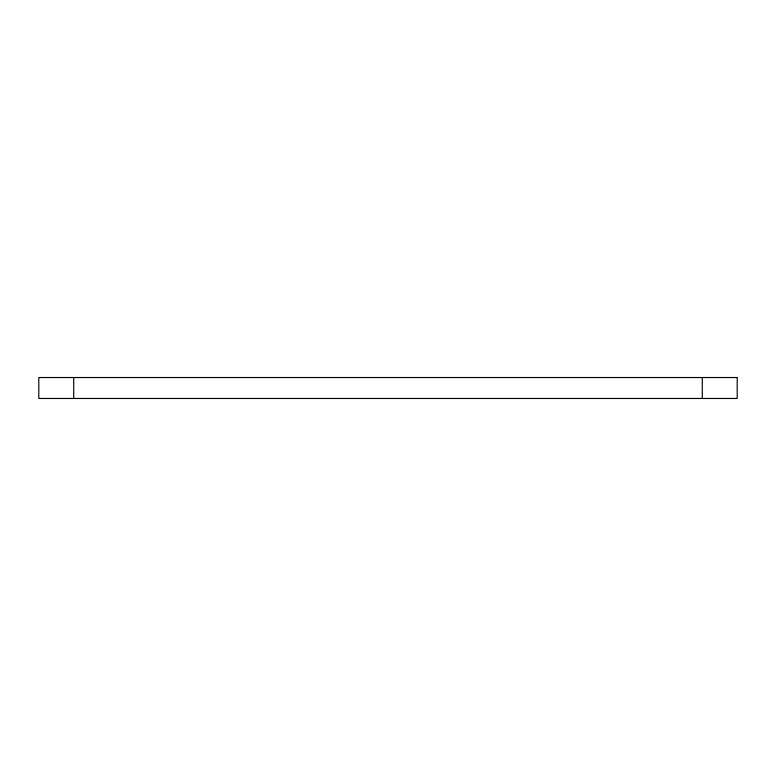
<?xml version="1.0" encoding="UTF-8"?>
<svg xmlns="http://www.w3.org/2000/svg" width="776" height="776" viewBox="0 0 776 776"><rect width="100%" height="100%" fill="white"/><g stroke="black" fill="none" stroke-linecap="round" stroke-linejoin="round"><path stroke-width="1.16" d="M702.28 377.524L702.28 398.476M73.72 377.524L73.72 398.476M737.2 377.524L38.8 377.524L38.8 398.476L737.2 398.476L737.2 377.524"/></g></svg>
